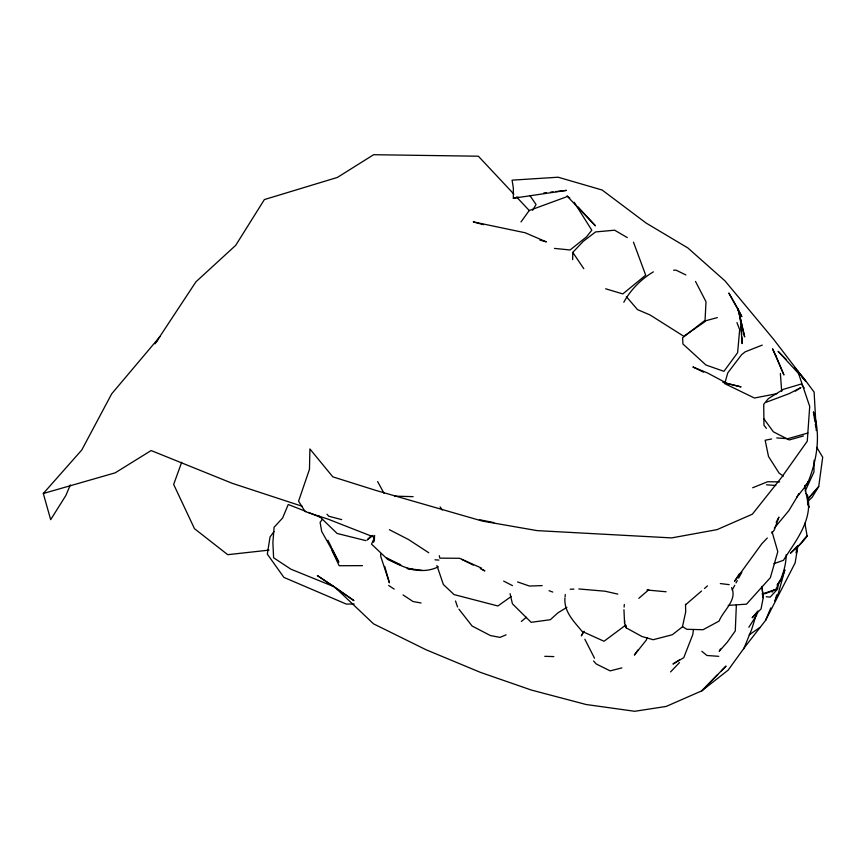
<?xml version="1.0" encoding="UTF-8"?>
<svg xmlns="http://www.w3.org/2000/svg" width="866" height="866" viewBox="0 0 866 866"><rect width="100%" height="100%" fill="white"/><g stroke="black" fill="none" stroke-linecap="round" stroke-linejoin="round"><path stroke-width="1.3" d="M555.788 191.592L566.429 190.39L513.343 198.238L513.354 188.084L512.087 180.16L558.169 177.216L602.141 190.022L646.123 223.06L687.853 247.947L724.983 280.876L773.771 339.504L805.607 381.127L801.938 377.154M736.36 604.836L735.288 630.913L727.397 642.063L719.224 651.264L720.48 648.98M804.222 388.055L801.342 383.974L783.297 389.364L768.348 398.641L763.725 404.335L763.953 425.217L766.41 428.356M814.072 460.214L813.964 471.959L805.185 491.087M572.653 259.594L572.772 252.396L583.283 241.333L595.602 231.926L614.654 230.204L627.276 237.587M685.504 604.262L685.71 611.851L682.44 626.822L672.352 634.724L653.17 639.714L641.944 636.499L626.27 627.893L624.57 623.217L624.646 620.619M796.428 549.206L796.287 553.19L797.846 546.717L807.144 536.043L804.871 523.237M786.241 554.576C785.982 566.97 781.782 578.889 775.655 589.562L765.512 593.524L762.048 593.979L775.655 589.562M623.953 609.707L624.57 623.217M624.126 607.088L624.31 604.457M565.065 596.858L565.292 594.52M693.45 629.506L692.789 634.562L683.761 657.673L672.969 664.016L679.875 659.675M797.175 550.538L795.129 562.922L765.566 620.402L744.933 646.913L728.154 670.132L701.774 690.841L666.181 706.44L634.724 711.289L586.087 704.502L531.334 690.05L480.424 672.373L426.072 649.76L373.538 623.845L334.612 586.942L353.913 600.603L317.324 575.544L333.54 586.228M374.664 535.502L373.527 542.127L374.556 538.62M761.961 586.369L763.195 597.757L761.062 608.96L752.164 617.75L757.912 611.017L756.581 615.239L748.841 627.265M807.772 481.518L806.787 485.231C816.66 462.184 821.358 436.193 813.423 411.837L814.938 421.85M776.705 594.91L774.908 601.091L778.328 593.383L784.877 569.817L780.645 581.303M755.845 615.986L751.634 629.517L743.721 648.84M647.14 637.712L646.339 640.028L634.388 655.086L637.928 649.998M181.698 462.271L173.655 484.43L194.482 528.682L227.726 554.684L268.99 550.126M765.566 620.402L770.783 607.943M70.319 484.928L65.87 495.471L50.672 519.665L43.3 493.501L81.772 449.995L111.714 393.803L160.048 336.506M374.567 537.375L371.546 544.162L387.806 559.533L399.583 564.675M623.801 302.288C630.416 289.98 641.305 278.982 653.375 271.859M583.089 632.277L581.335 635.936L584.117 631.303M776.153 522.35L778.945 517.078L774.258 530.046L771.79 533.153M732.171 590.027L734.747 585.275M736.035 582.905L737.323 580.523M738.622 578.152L741.837 572.22M532.601 210.297L536.065 204.495L529.96 195.684M796.752 497.3L799.156 493.555L788.861 510.637L774.301 528.13M739.586 573.53L734.552 581.27L761.82 543.74L767.308 538.013M155.036 343.824L195.922 281.84L235.725 245.316L264.379 199.57L337.383 177.433L373.636 154.711L478.357 156.205L513.906 194.136M156.356 342.059L157.829 339.84M772.071 592.192L773.49 590.147M777.04 585.048L780.602 579.939L778.144 583.673L777.668 588.945L770.199 597.129L766.258 596.728M274.013 531.54L270.04 536.963L267.323 554.121L283.886 577.384L346.248 604.057L354.183 604.046M322.26 519.481L320.106 522.36L321.676 531.399L338.844 562.142L331.949 548.319M798.355 495.265L807.188 484.062L804.579 485.772M807.74 499.162L818.716 486.551L822.7 457.248L816.746 447.354M521.007 221.934L529.223 210.525L566.245 196.939M807.61 499.357L818.716 486.551L812.07 497.43L807.328 501.815M371.233 535.664L367.141 539.951L373.159 535.361M670.565 671.908L679.529 662.566M797.889 545.58L790.474 553.212L800.953 543.621L807.144 536.043L803.442 539.864M717.643 674.636L701.774 690.841L726.044 666.062L721.378 670.825M685.569 604.804L701.514 591.045M704.502 588.469L707.5 585.881M638.816 598.319L647.779 590.644M521.343 621.442L526.42 617.231M625.75 625.079L604.013 641.262L582.039 631.325C574.006 621.507 563.831 611.753 564.946 598.027M511.135 596.544L497.896 605.973L454.044 594.585L443.37 584.507L436.908 565.52M749.155 634.886L759.72 627.569M795.324 391.151L800.866 387.589L789.348 393.565L766.507 402.138M566.873 607.369L557.996 612.782L550.332 619.71L531.118 622.318L512.434 603.808L510.074 593.708M773.933 563.669L783.416 560.324C795.692 540.904 813.271 519.795 807.502 495.2L806.073 493.436M506.069 634.832L500.05 637.376L490.459 635.579L472.1 626.021L458.904 609.134M752.662 487.764L767.612 481.745L779.606 481.875M762.242 345.101L745.204 351.823L741.567 354.714L727.765 372.9L724.723 383.627L754.416 398.014L776.791 393.716M807.881 433.032L787.843 438.683L776.748 437.947M43.3 493.501L115.21 472.825L151.128 450.547L232.304 483.336L302.364 506.329M803.486 435.944L789.272 439.95L773.349 431.809L763.985 418.917M621.885 667.892L610.151 670.879L596.23 663.973L593.567 660.985M513.343 198.238L518.225 197.123M438.326 566.797C420.8 575.5 401.911 567.447 386.55 557.964L400.731 564.773M771.595 438.975L765.165 440.253L768.499 456.479L779.086 473.107L783.405 476.116M717.34 317.584L703.755 321.286L682.603 337.794L682.917 343.986L705.963 365.03L723.933 371.33L737.626 352.668L739.672 329.61L736.955 322.574M648.775 589.8L646.978 590.006L666.127 591.77M543.826 192.945L546.478 192.642M550.473 192.187L553.125 191.895M728.209 605.41L746.492 604.154L770.361 577.665L777.798 551.696L772.039 531.713M542.17 585.6L529.44 586.044L517.587 581.941M570.218 589.248L573.909 589.118M362.475 565.639L339.18 565.725L332.024 550.624M673.596 270.192L676.205 270.224L685.84 274.923M394.777 496.142L413.104 496.662M544.779 656.32L553.829 656.59M435.003 559.815L438.91 560.086M766.475 484.798L775.774 485.469M718.715 656.331L706.948 655.486L701.85 651.297M578.824 588.956L605.118 591.218L617.804 594.119M411.512 569.438L414.165 569.687M554.467 248.401L570.077 249.982L586.509 236.883L591.803 230.183L574.18 202.276M720.339 583.554L729.194 584.658M422.186 570.391L407.161 568.442L409.174 569.027M421.06 602.985L413.082 601.545L403.08 594.953M479.45 519.697L493.858 522.609M722.807 382.371L741.058 386.896L727.462 383.595L707.403 372.921L692.876 366.946L703.56 372.163M365.928 540.644L337.112 533.456L319.175 516.104M341.669 519.622L328.777 516.223L327.002 514.231M483.509 224.684L473.247 221.88L525.229 232.781L546.359 241.885L539.951 240.131M605.659 288.789L622.816 293.92L645.7 275.171L633.479 242.177M549.055 590.699L552.779 592.063M373.571 536.963L328.203 519.199L305.113 511.557L298.575 501.197L309.476 469.296L309.909 448.967L332.804 476.841L376.136 490.492L482.405 521.094L537.126 530.62L671.615 537.905L717.037 529.635L752.359 514.188L781.695 477.253L807.274 441.184L809.71 406.425L797.532 370.486M481.615 568.15L459.543 558.289L439.874 558.148L439.279 555.691M305.893 511.427L288.248 504.499L282.619 517.998L274.1 527.232L272.887 542.592L273.602 557.769L290.889 569.178L333.367 586.434M308.383 512.434L319.63 517.013M461.751 559.349L473.312 565.13M480.262 568.594L484.884 570.9L482.579 569.72M389.386 529.7L408.449 539.496L428.767 552.757M503.633 581.075L512.477 585.633M682.462 626.54L686.749 629.29L703.04 629.723L719.061 621.095C723.305 610.433 737.648 599.943 731.608 587.635M388.639 585.448L394.192 589.107M569.806 197.978L566.949 195.943L595.418 225.82L578.044 206.931M626.378 296.627L637.473 309.595L650.041 314.964L683.761 336.268L705 321.643L705.996 301.725L695.506 281.418M786.48 359.671L778.101 351.336L800.108 375.162M794.847 368.018L803.269 377.544L814.116 392.103L816.27 430.608M516.634 197.058L529.397 210.676M440.101 506.891L442.255 510.02M572.772 252.396L583.792 268.676M624.96 625.902L626.27 627.893L625.782 625.317M377.63 481.561L384.017 493.295M584.842 639.227L594.52 658.225M327.922 540.254L331.375 547.16M457.54 606.979L455.505 600.972M804.709 486.389L808.92 507.379L807.697 503.622M384.72 566.386L389.408 582.818L380.856 556.784L380.629 554.099M739.921 316.404L737.897 308.761L728.826 293.011L741.859 316.664L737.897 308.761L744.663 336.917L740.257 317.681L742.13 343.585L741.848 336.852M780.374 373.419L781.695 391.464M815.317 424.351L815.707 426.851M763.195 597.757L761.961 586.672M740.257 317.681L740.809 322.617M741.231 326.309L741.74 334.157M776.088 356.142L772.537 348.803L783.925 374.956L776.088 356.142"/></g></svg>
